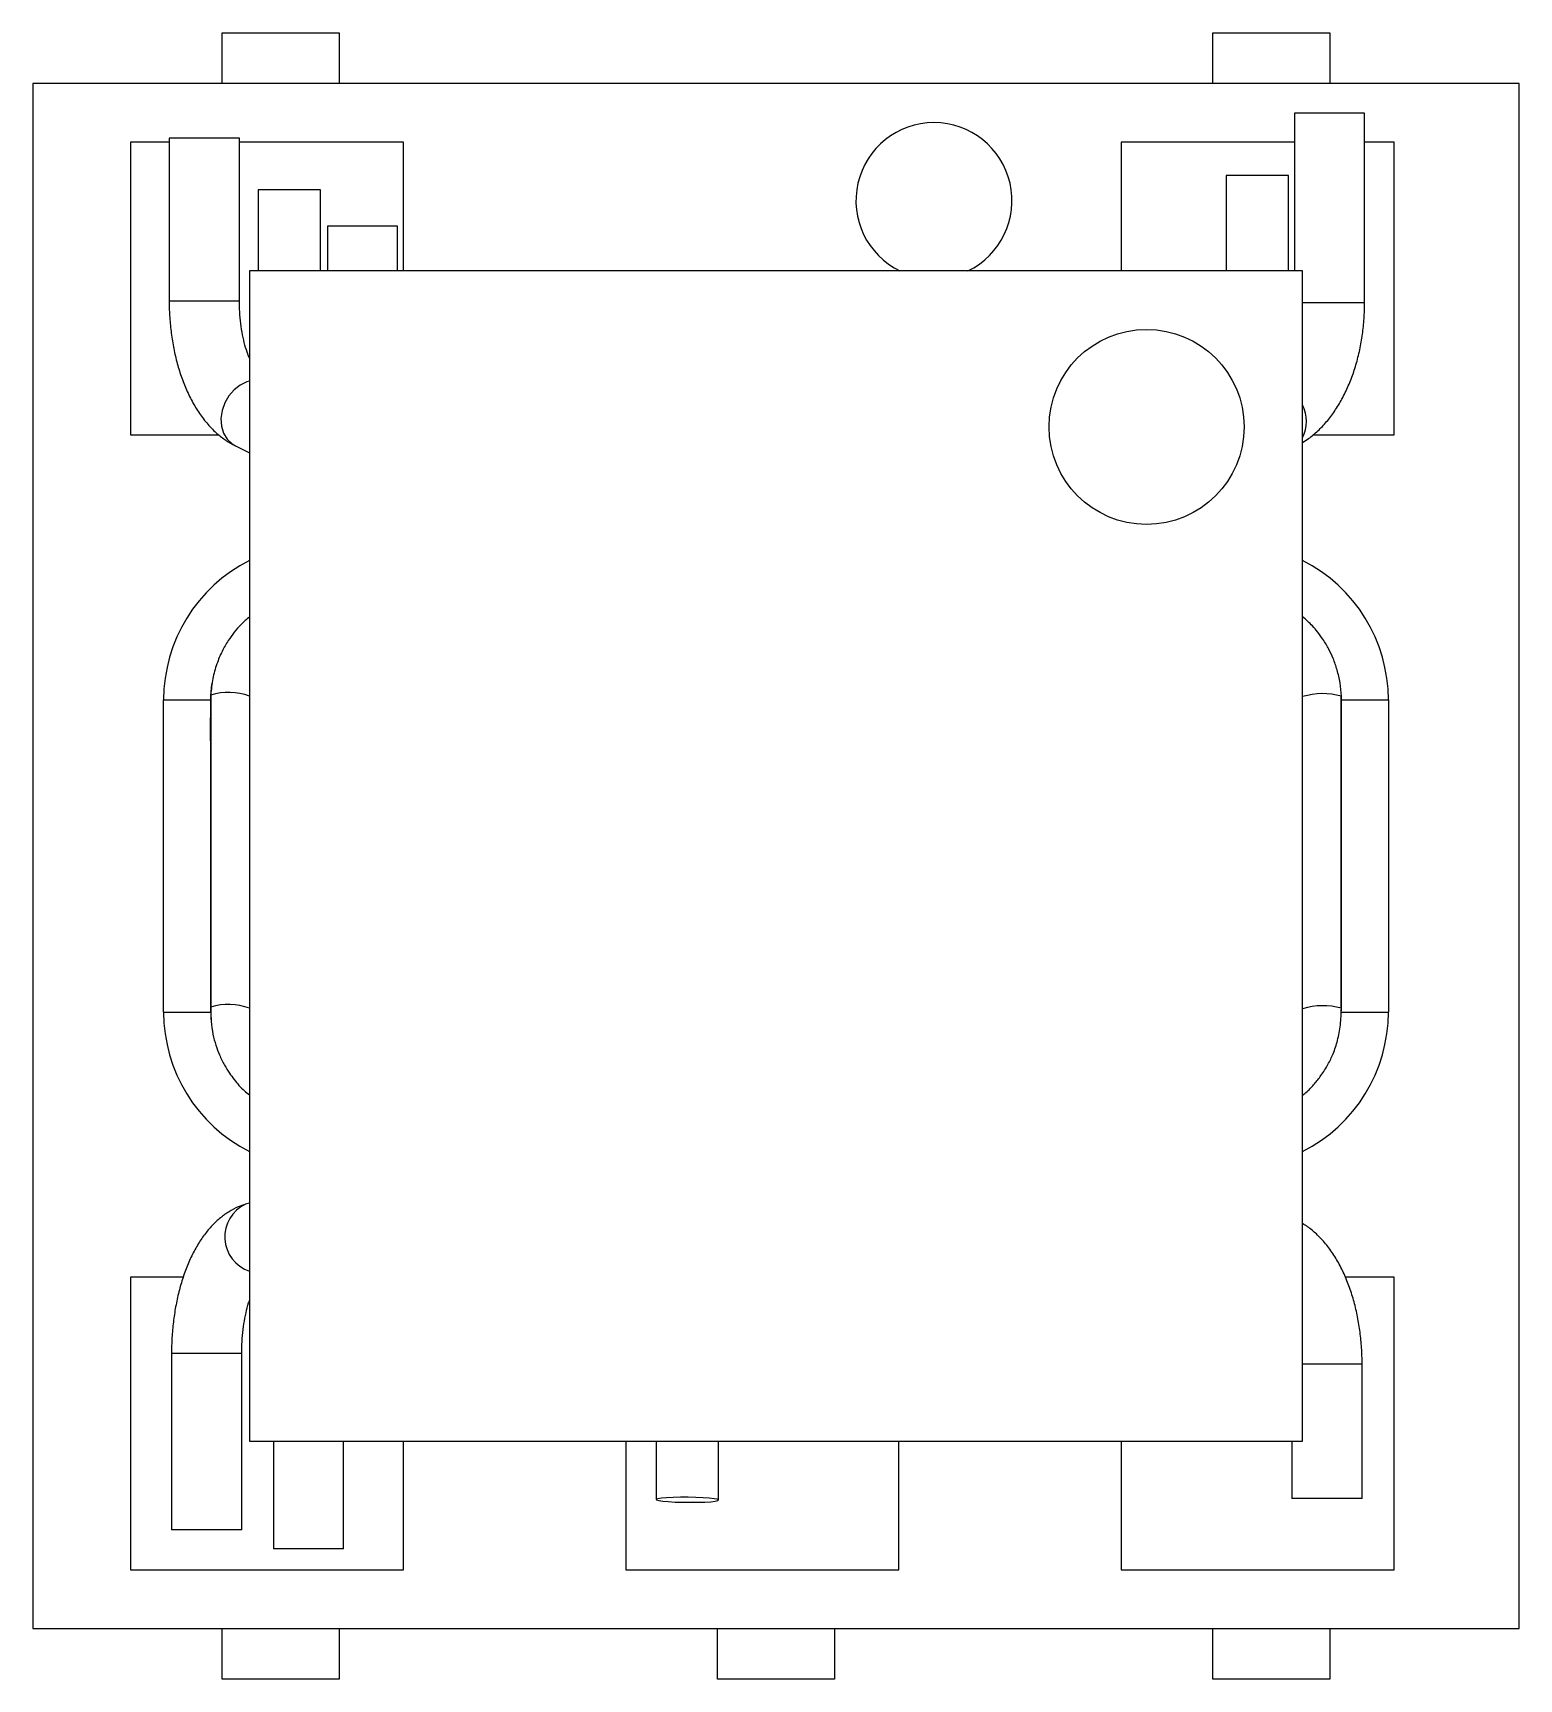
# Model space of a CAD drawing. Header units: millimetres. Extents: x -1.91 to 1.91, y -2.11 to 2.11.
import ezdxf

# ---------------------------------------------------------------- set-up
doc = ezdxf.new("R2010")
doc.units = ezdxf.units.MM

msp = doc.modelspace()

# ---------------------------------------------------------------- linework, layer by layer
at = {"color": 7, "linetype": 'Continuous', "lineweight": 25}
for p, q in [((-1.42, 2.11), (-1.12, 2.11)), ((-1.42, 1.98), (-1.42, 2.11)), ((-1.12, 2.11), (-1.12, 1.98)), ((1.12, 2.11), (1.42, 2.11)), ((1.12, 1.98), (1.12, 2.11)), ((1.42, 2.11), (1.42, 1.98)), ((1.905, 1.98), (-1.905, 1.98)), ((-1.905, 1.98), (-1.905, -1.98)), ((1.905, -1.98), (1.905, 1.98)), ((1.329, 1.9045), (1.329, 1.5)), ((1.509, 1.9045), (1.329, 1.9045)), ((1.509, 1.4181), (1.509, 1.9045)), ((-1.5556, 1.83), (-1.655, 1.83)), ((-1.655, 1.83), (-1.655, 1.08)), ((-1.5556, 1.8401), (-1.5556, 1.4222)), ((-1.3756, 1.8401), (-1.5556, 1.8401)), ((-1.3756, 1.4222), (-1.3756, 1.8401)), ((-0.955, 1.83), (-1.3756, 1.83)), ((-0.955, 1.5), (-0.955, 1.83)), ((0.885, 1.83), (0.885, 1.5)), ((1.329, 1.83), (0.885, 1.83)), ((1.585, 1.83), (1.509, 1.83)), ((1.585, 1.08), (1.585, 1.83)), ((1.1539, 1.7441), (1.1539, 1.5)), ((1.3139, 1.7441), (1.1539, 1.7441)), ((1.3139, 1.5), (1.3139, 1.7441)), ((-1.3279, 1.7076), (-1.3279, 1.5)), ((-1.1679, 1.7076), (-1.3279, 1.7076)), ((-1.1679, 1.5), (-1.1679, 1.7076)), ((-1.1501, 1.6148), (-1.1501, 1.5)), ((-0.9701, 1.6148), (-1.1501, 1.6148)), ((-0.9701, 1.5), (-0.9701, 1.6148)), ((1.35, 1.5), (-1.35, 1.5)), ((-1.35, 1.5), (-1.35, -1.5)), ((1.35, -1.5), (1.35, 1.5)), ((-1.3756, 1.4222), (-1.5556, 1.4222)), ((1.509, 1.4181), (1.35, 1.4181)), ((-1.655, 1.08), (-1.4286, 1.08)), ((1.3771, 1.08), (1.585, 1.08)), ((-1.3855, 1.0512), (-1.35, 1.0338)), ((-1.57, -0.4), (-1.57, 0.4)), ((-1.57, 0.4), (-1.4491, 0.4)), ((1.449, 0.4), (1.57, 0.4)), ((1.57, 0.4), (1.57, -0.4)), ((1.4492, -0.3888), (1.4492, -0.3283)), ((-1.57, -0.4), (-1.4488, -0.4)), ((-1.4499, -0.3956), (-1.4484, -0.419)), ((1.4488, -0.4), (1.57, -0.4)), ((-1.35, -0.8897), (-1.3598, -0.8927)), ((-1.5197, -1.08), (-1.655, -1.08)), ((-1.655, -1.08), (-1.655, -1.83)), ((1.585, -1.08), (1.4597, -1.08)), ((1.585, -1.83), (1.585, -1.08)), ((-1.5497, -1.2756), (-1.5497, -1.7274)), ((-1.3697, -1.2756), (-1.5497, -1.2756)), ((-1.3697, -1.7274), (-1.3697, -1.2756)), ((1.5025, -1.303), (1.35, -1.303)), ((1.5025, -1.647), (1.5025, -1.303)), ((-1.35, -1.5), (1.35, -1.5)), ((-1.2886, -1.5), (-1.2886, -1.7762)), ((-1.1086, -1.7762), (-1.1086, -1.5)), ((-0.955, -1.83), (-0.955, -1.5)), ((-0.385, -1.5), (-0.385, -1.83)), ((-0.3074, -1.5), (-0.3074, -1.6497)), ((-0.1474, -1.651), (-0.1474, -1.5)), ((0.315, -1.83), (0.315, -1.5)), ((0.885, -1.5), (0.885, -1.83)), ((1.3225, -1.5), (1.3225, -1.647)), ((1.5025, -1.647), (1.3225, -1.647)), ((-1.3697, -1.7274), (-1.5497, -1.7274)), ((-1.1086, -1.7762), (-1.2886, -1.7762)), ((-1.655, -1.83), (-0.955, -1.83)), ((-0.385, -1.83), (0.315, -1.83)), ((0.885, -1.83), (1.585, -1.83)), ((-1.905, -1.98), (1.905, -1.98)), ((-1.42, -2.11), (-1.42, -1.98)), ((-1.12, -1.98), (-1.12, -2.11)), ((-0.15, -2.11), (-0.15, -1.98)), ((0.15, -1.98), (0.15, -2.11)), ((1.12, -2.11), (1.12, -1.98)), ((1.42, -1.98), (1.42, -2.11)), ((-1.12, -2.11), (-1.42, -2.11)), ((0.15, -2.11), (-0.15, -2.11)), ((1.42, -2.11), (1.12, -2.11))]:
    msp.add_line(p, q, dxfattribs=at)
at = {"color": 7, "linetype": 'Continuous', "lineweight": 25, "flags": 128}
for points in [[(-1.35, 1.2171), (-1.3563, 1.2153), (-1.3737, 1.2072), (-1.3895, 1.1951), (-1.403, 1.1796), (-1.4134, 1.1615), (-1.4201, 1.1418), (-1.4229, 1.1216), (-1.4215, 1.1019), (-1.416, 1.0839), (-1.4068, 1.0684), (-1.3943, 1.0564), (-1.3855, 1.0512)], [(-0.1475, -1.6508), (-0.1507, -1.6491), (-0.1587, -1.6476), (-0.1711, -1.6462), (-0.187, -1.6451), (-0.2054, -1.6443), (-0.2252, -1.6438), (-0.2452, -1.6438), (-0.264, -1.6442), (-0.2806, -1.645), (-0.2938, -1.6462), (-0.3028, -1.6476), (-0.3071, -1.6491), (-0.3064, -1.6508), (-0.3007, -1.6524), (-0.2905, -1.6539), (-0.2762, -1.6551), (-0.2589, -1.6561), (-0.2396, -1.6567), (-0.2196, -1.6569), (-0.2001, -1.6567), (-0.1822, -1.6561), (-0.1672, -1.6552), (-0.156, -1.6539), (-0.1493, -1.6524), (-0.1475, -1.6508)]]:
    msp.add_lwpolyline(points, dxfattribs=at)
at = {"color": 7, "linetype": 'Continuous', "lineweight": 25}
msp.add_circle((0.95, 1.1), 0.25, dxfattribs=at)
for centre, radius, start, end in [((0.405, 1.68), 0.2, 295.8419, 244.1581), ((1.2619, 1.114), 0.0977, 334.3983, 25.6017), ((-1.17, 0.4), 0.4, 116.7437, 180), ((1.17, 0.4), 0.4, 0, 63.2563), ((-1.4035, 0.2683), 0.1513, 69.2878, 107.4907), ((1.4018, 0.237), 0.1792, 74.5921, 106.7899), ((-1.17, -0.4), 0.4, 180, 243.2563), ((-1.4037, -0.5334), 0.1529, 69.4375, 107.2174), ((1.4018, -0.563), 0.1792, 74.5875, 106.7924), ((1.17, -0.4), 0.4, 296.7437, 0), ((-1.3207, -0.9765), 0.0925, 115.0381, 251.5235)]:
    msp.add_arc(centre, radius, start, end, dxfattribs=at)
for points, knots in [([(-1.5556, 1.4222), (-1.5556, 1.4149), (-1.5554, 1.3941), (-1.553, 1.3599), (-1.5479, 1.32), (-1.5402, 1.2811), (-1.53, 1.2435), (-1.5171, 1.2074), (-1.5017, 1.1734), (-1.4835, 1.1417), (-1.4626, 1.1129), (-1.4401, 1.0887), (-1.4166, 1.0693), (-1.3983, 1.0576), (-1.3878, 1.0523), (-1.3855, 1.0512)], [0, 0, 0, 0, 0.045665, 0.130623, 0.215815, 0.301406, 0.387597, 0.474578, 0.562489, 0.651328, 0.740706, 0.829414, 0.906289, 0.979911, 1, 1, 1, 1]), ([(-1.35, 1.2762), (-1.352, 1.2812), (-1.3568, 1.2934), (-1.3633, 1.316), (-1.3691, 1.343), (-1.3732, 1.372), (-1.3753, 1.3987), (-1.3755, 1.4155), (-1.3756, 1.4222)], [0, 0, 0, 0, 0.1269145, 0.3102776, 0.4965352, 0.6850682, 0.8751982, 1, 1, 1, 1]), ([(1.35, 1.0604), (1.3551, 1.0635), (1.369, 1.072), (1.3897, 1.0898), (1.4122, 1.1133), (1.4328, 1.1406), (1.4514, 1.1712), (1.4677, 1.2046), (1.4814, 1.2405), (1.4925, 1.2782), (1.5008, 1.3174), (1.5063, 1.3575), (1.5087, 1.3913), (1.5089, 1.4115), (1.509, 1.4181)], [0, 0, 0, 0, 0.0495062, 0.1341032, 0.2212127, 0.3106739, 0.4019397, 0.4942648, 0.5869248, 0.6794374, 0.7716637, 0.8636103, 0.9553654, 1, 1, 1, 1]), ([(-1.35, 0.6127), (-1.3572, 0.6065), (-1.3779, 0.5888), (-1.4011, 0.5585), (-1.4211, 0.5239), (-1.4346, 0.4914), (-1.4453, 0.4539), (-1.4477, 0.4268), (-1.449, 0.4127)], [0, 0, 0, 0, 0.124204, 0.3557, 0.493382, 0.64608, 0.814537, 1, 1, 1, 1]), ([(1.4494, 0.4098), (1.4485, 0.4212), (1.4469, 0.444), (1.4391, 0.4762), (1.4294, 0.5051), (1.4171, 0.5313), (1.4036, 0.5542), (1.3892, 0.5739), (1.3723, 0.5938), (1.3587, 0.6058), (1.35, 0.6134)], [0, 0, 0, 0, 0.147213, 0.293389, 0.425376, 0.537919, 0.664919, 0.766708, 0.851908, 1, 1, 1, 1]), ([(-1.4445, 0.4493), (-1.4451, 0.447), (-1.4489, 0.4323), (-1.4494, 0.4172), (-1.4499, 0.4044)], [0, 0, 0, 0, 0.158069, 1, 1, 1, 1]), ([(-1.4499, 0.4044), (-1.45, 0.384), (-1.4503, 0.3462), (-1.4502, 0.2926), (-1.4499, 0.2433), (-1.4499, 0.1956), (-1.4499, 0.1486), (-1.4499, 0.0841), (-1.4499, 0.0051), (-1.4499, -0.0757), (-1.4499, -0.1399), (-1.4499, -0.1909), (-1.4499, -0.242), (-1.4499, -0.2923), (-1.4497, -0.3435), (-1.4498, -0.3777), (-1.4499, -0.3956)], [0, 0, 0, 0, 0.075908, 0.140358, 0.199861, 0.25969, 0.319171, 0.376517, 0.503102, 0.617507, 0.68163, 0.745566, 0.809346, 0.872998, 0.933293, 1, 1, 1, 1]), ([(-1.4491, 0.4116), (-1.4493, 0.3895), (-1.4495, 0.3466), (-1.449, 0.2823), (-1.4492, 0.2188), (-1.4491, 0.1549), (-1.4491, 0.0914), (-1.4491, 0.0278), (-1.4491, -0.0534), (-1.4491, -0.1522), (-1.4491, -0.2699), (-1.4491, -0.3489), (-1.4491, -0.3884)], [0, 0, 0, 0, 0.082075, 0.159718, 0.239524, 0.319383, 0.399366, 0.479405, 0.559432, 0.706177, 0.852961, 1, 1, 1, 1]), ([(-1.449, 0.4126), (-1.449, 0.3588), (-1.449, 0.2512), (-1.449, 0.0918), (-1.449, -0.0668), (-1.449, -0.226), (-1.449, -0.3336), (-1.449, -0.3874)], [0, 0, 0, 0, 0.1998419, 0.3997848, 0.599891, 0.7997942, 1, 1, 1, 1]), ([(-1.4486, 0.4148), (-1.4486, 0.3611), (-1.4486, 0.2536), (-1.4486, 0.0941), (-1.4486, -0.0645), (-1.4486, -0.2237), (-1.4486, -0.3314), (-1.4486, -0.3852)], [0, 0, 0, 0, 0.199724, 0.399551, 0.599656, 0.799675, 1, 1, 1, 1]), ([(1.4491, -0.3882), (1.4491, -0.3213), (1.4491, -0.1873), (1.4491, 0.0115), (1.4491, 0.2106), (1.4491, 0.3447), (1.4491, 0.4118)], [0, 0, 0, 0, 0.249735, 0.499733, 0.749782, 1, 1, 1, 1]), ([(1.4492, -0.3155), (1.4492, -0.273), (1.4492, -0.1636), (1.4492, 0.0109), (1.4492, 0.21), (1.4492, 0.3441), (1.4492, 0.4112)], [0, 0, 0, 0, 0.174342, 0.44953, 0.724694, 1, 1, 1, 1]), ([(1.4494, -0.3902), (1.4493, -0.3674), (1.4491, -0.3228), (1.4495, -0.2559), (1.4494, -0.1898), (1.4494, -0.1233), (1.4494, -0.057), (1.4494, 0.0062), (1.4494, 0.0663), (1.4494, 0.1232), (1.4494, 0.1802), (1.4494, 0.2374), (1.4493, 0.294), (1.4498, 0.3515), (1.4495, 0.3898), (1.4494, 0.4098)], [0, 0, 0, 0, 0.085226, 0.166496, 0.249715, 0.332984, 0.416322, 0.499678, 0.571124, 0.642575, 0.714015, 0.785458, 0.856922, 0.925669, 1, 1, 1, 1]), ([(1.4496, -0.3921), (1.4495, -0.3692), (1.4494, -0.3246), (1.4497, -0.2577), (1.4496, -0.1915), (1.4496, -0.125), (1.4496, -0.0587), (1.4496, 0.0046), (1.4496, 0.0646), (1.4496, 0.1215), (1.4496, 0.1785), (1.4496, 0.2356), (1.4495, 0.2922), (1.45, 0.3496), (1.4497, 0.388), (1.4496, 0.4079)], [0, 0, 0, 0, 0.085265, 0.166578, 0.249852, 0.333166, 0.416522, 0.499881, 0.571325, 0.642765, 0.714177, 0.785569, 0.856991, 0.925689, 1, 1, 1, 1]), ([(1.4499, -0.3972), (1.4498, -0.3736), (1.4497, -0.3295), (1.4498, -0.2653), (1.45, -0.2034), (1.4499, -0.1407), (1.45, -0.077), (1.4499, -0.0133), (1.4499, 0.0487), (1.4499, 0.1089), (1.45, 0.1672), (1.4499, 0.2244), (1.4501, 0.2811), (1.4502, 0.3403), (1.45, 0.3811), (1.4499, 0.4028)], [0, 0, 0, 0, 0.087833, 0.164307, 0.239911, 0.319792, 0.399802, 0.479829, 0.559845, 0.633194, 0.70652, 0.779156, 0.847844, 0.918774, 1, 1, 1, 1]), ([(-1.449, -0.3873), (-1.4491, -0.3996), (-1.4493, -0.4229), (-1.4442, -0.4558), (-1.4367, -0.4844), (-1.4267, -0.5111), (-1.415, -0.5349), (-1.4022, -0.5558), (-1.3856, -0.5781), (-1.3693, -0.5978), (-1.3543, -0.6089), (-1.35, -0.6122)], [0, 0, 0, 0, 0.144336, 0.274015, 0.389892, 0.492448, 0.608855, 0.702234, 0.780315, 0.936644, 1, 1, 1, 1]), ([(1.35, -0.613), (1.3539, -0.61), (1.365, -0.6014), (1.3806, -0.5843), (1.3989, -0.5615), (1.415, -0.5356), (1.4295, -0.5056), (1.4407, -0.4715), (1.4482, -0.4323), (1.449, -0.4044), (1.4494, -0.3902)], [0, 0, 0, 0, 0.058486, 0.16617, 0.273796, 0.406995, 0.527511, 0.668576, 0.83221, 1, 1, 1, 1]), ([(-1.3598, -0.8927), (-1.3662, -0.8949), (-1.381, -0.8999), (-1.4027, -0.9115), (-1.4251, -0.9275), (-1.4461, -0.9472), (-1.4658, -0.9707), (-1.4839, -0.9979), (-1.5002, -1.0287), (-1.5143, -1.0623), (-1.5262, -1.0982), (-1.5356, -1.1358), (-1.5427, -1.1747), (-1.5474, -1.2145), (-1.5494, -1.2483), (-1.5496, -1.2687), (-1.5497, -1.2756)], [0, 0, 0, 0, 0.049756, 0.115484, 0.182914, 0.253396, 0.327441, 0.404827, 0.4845, 0.565013, 0.645174, 0.724672, 0.803514, 0.88184, 0.959832, 1, 1, 1, 1]), ([(1.5025, -1.303), (1.5025, -1.2957), (1.5023, -1.2749), (1.4999, -1.2407), (1.4948, -1.2008), (1.4871, -1.1619), (1.4769, -1.1242), (1.464, -1.0882), (1.4486, -1.0541), (1.4304, -1.0225), (1.4095, -0.9937), (1.3869, -0.9696), (1.3669, -0.9525), (1.3543, -0.9449), (1.35, -0.9423)], [0, 0, 0, 0, 0.0482739, 0.1380838, 0.228141, 0.3186201, 0.4097324, 0.5016788, 0.5946075, 0.6885149, 0.7829896, 0.8767545, 0.9580194, 1, 1, 1, 1]), ([(-1.3697, -1.2756), (-1.3696, -1.2703), (-1.3695, -1.2546), (-1.3678, -1.2288), (-1.3642, -1.199), (-1.3589, -1.1711), (-1.354, -1.1512), (-1.3507, -1.1416), (-1.35, -1.1397)], [0, 0, 0, 0, 0.109382, 0.320911, 0.531706, 0.740835, 0.947482, 1, 1, 1, 1])]:
    msp.add_open_spline(points, degree=3, knots=knots, dxfattribs=at)

doc.saveas('drawing.dxf')
